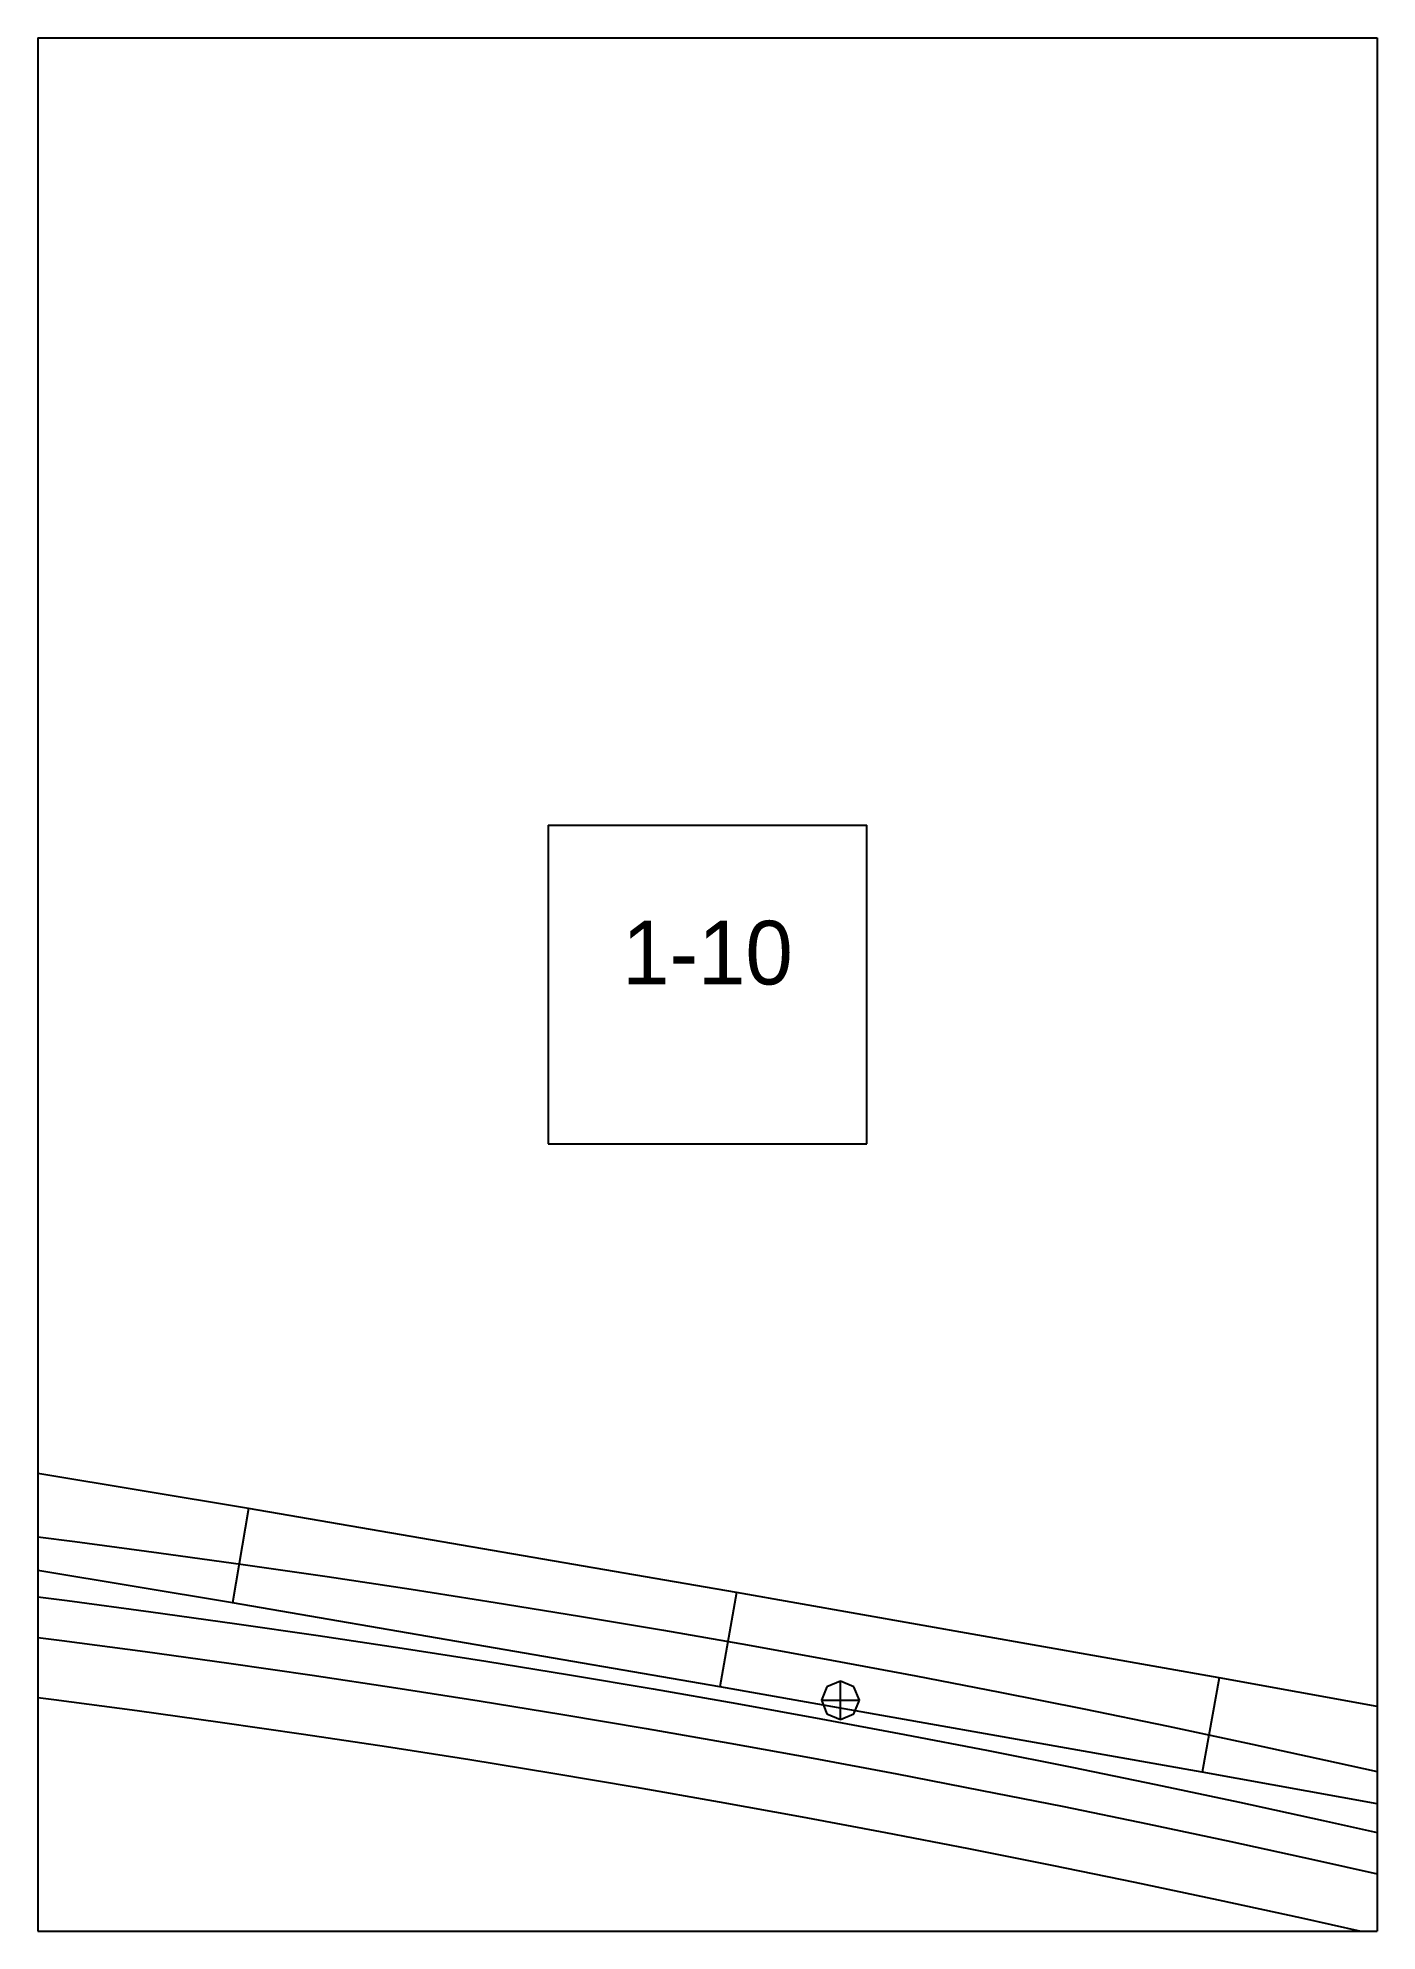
# Paper-space layout 'Plan 1-10' of a CAD drawing. Header units: metres, sheet in millimetres. Extents: x 0 to 210, y 0 to 297.
# The model-space entities are those that its viewports show. They can reach past a viewport. Long polylines and large blocks are cut down to what shows.
import ezdxf
from ezdxf.enums import TextEntityAlignment as Align

# ---------------------------------------------------------------- set-up
doc = ezdxf.new("R2010")
doc.units = ezdxf.units.M
for name, color, linetype in [('default', 7, 'Continuous'), ('TEXTLAYER', 7, 'Continuous'), ('VIEWPORTS', 7, 'Continuous')]:
    doc.layers.add(name, color=color, linetype=linetype)

msp = doc.modelspace()

# ---------------------------------------------------------------- linework, layer by layer
at = {"color": 9}
for p, q in [((1680, 0), (1890, 0)), ((1890, 0), (1890, -297)), ((1890, 0), (2100, 0)), ((1890, 0), (1890, -297)), ((2100, 0), (2100, -297)), ((2100, 0), (2310, 0)), ((2100, 0), (2100, -297)), ((1970, -123.5), (2020, -123.5)), ((1970, -123.5), (1970, -173.5)), ((2020, -173.5), (2020, -123.5)), ((1970, -173.5), (2020, -173.5)), ((1680, -297), (1890, -297)), ((1680, -297), (1890, -297)), ((1890, -297), (2100, -297)), ((1890, -297), (1890, -594)), ((1890, -297), (2100, -297)), ((1890, -297), (1890, -594)), ((2100, -297), (2310, -297)), ((2100, -297), (2100, -594)), ((2100, -297), (2310, -297)), ((2100, -297), (2100, -594))]:
    msp.add_line(p, q, dxfattribs=at)
at = {"layer": 'default', "color": 7, "linetype": 'Continuous'}
for p, q in [((1923.03, -230.72), (1845.97, -217.87)), ((1923.03, -230.72), (1920.53, -245.51)), ((1999.54, -243.9), (1923.03, -230.72)), ((1920.53, -245.51), (1843.54, -232.67)), ((1882.62, -234.21), (1895.8, -235.88)), ((1895.8, -235.88), (1908.99, -237.63)), ((1908.99, -237.63), (1922.17, -239.46)), ((1922.17, -239.46), (1935.36, -241.37)), ((1881.44, -243.48), (1894.57, -245.15)), ((1935.36, -241.37), (1948.54, -243.36)), ((1948.54, -243.36), (1961.73, -245.43)), ((1894.57, -245.15), (1907.7, -246.89)), ((1996.96, -258.67), (1920.53, -245.51)), ((1961.73, -245.43), (1974.92, -247.58)), ((1999.54, -243.9), (1996.96, -258.67)), ((2075.22, -257.28), (1999.54, -243.9)), ((1907.7, -246.89), (1920.83, -248.72)), ((1920.83, -248.72), (1933.96, -250.62)), ((1974.92, -247.58), (1988.1, -249.8)), ((1880.65, -249.73), (1893.74, -251.39)), ((1893.74, -251.39), (1906.84, -253.13)), ((1933.96, -250.62), (1947.1, -252.6)), ((1988.1, -249.8), (2001.29, -252.11)), ((2001.29, -252.11), (2014.47, -254.5)), ((1906.84, -253.13), (1919.93, -254.95)), ((1919.93, -254.95), (1933.02, -256.85)), ((1947.1, -252.6), (1960.23, -254.66)), ((1960.23, -254.66), (1973.36, -256.8)), ((2014.47, -254.5), (2027.66, -256.97)), ((1933.02, -256.85), (1946.12, -258.82)), ((1973.36, -256.8), (1986.49, -259.01)), ((2015.85, -257.79), (2013.73, -258.67)), ((2017.97, -258.67), (2015.85, -257.79)), ((2015.85, -263.79), (2015.85, -257.79)), ((2027.66, -256.97), (2040.84, -259.51)), ((2075.22, -257.28), (2072.58, -272.04)), ((2149.8, -270.79), (2075.22, -257.28)), ((1879.47, -259.01), (1892.51, -260.66)), ((1892.51, -260.66), (1905.55, -262.4)), ((1946.12, -258.82), (1959.21, -260.88)), ((1959.21, -260.88), (1972.31, -263.01)), ((1986.49, -259.01), (1999.62, -261.31)), ((2072.58, -272.04), (1996.96, -258.67)), ((1999.62, -261.31), (2012.75, -263.69)), ((2013.73, -258.67), (2012.85, -260.79)), ((2012.85, -260.79), (2013.73, -262.92)), ((2012.85, -260.79), (2018.85, -260.79)), ((2018.85, -260.79), (2017.97, -258.67)), ((2017.97, -262.92), (2018.85, -260.79)), ((2040.84, -259.51), (2054.03, -262.14)), ((1905.55, -262.4), (1918.59, -264.21)), ((1918.59, -264.21), (1931.63, -266.09)), ((1972.31, -263.01), (1985.4, -265.22)), ((2012.75, -263.69), (2025.88, -266.15)), ((2013.73, -262.92), (2015.85, -263.79)), ((2015.85, -263.79), (2017.97, -262.92)), ((2054.03, -262.14), (2067.21, -264.85)), ((1931.63, -266.09), (1944.67, -268.06)), ((1985.4, -265.22), (1998.5, -267.51)), ((2025.88, -266.15), (2039.01, -268.68)), ((2067.21, -264.85), (2080.4, -267.65)), ((1944.67, -268.06), (1957.71, -270.1)), ((1957.71, -270.1), (1970.75, -272.23)), ((1998.5, -267.51), (2011.59, -269.88)), ((2011.59, -269.88), (2024.69, -272.33)), ((2039.01, -268.68), (2052.15, -271.3)), ((2080.4, -267.65), (2093.58, -270.52)), ((1970.75, -272.23), (1983.79, -274.43)), ((2024.69, -272.33), (2037.78, -274.86)), ((2052.15, -271.3), (2065.28, -274)), ((2147.09, -285.54), (2072.58, -272.04)), ((2093.58, -270.52), (2106.77, -273.48)), ((1983.79, -274.43), (1996.83, -276.71)), ((2037.78, -274.86), (2050.88, -277.47)), ((2065.28, -274), (2078.41, -276.78)), ((1996.83, -276.71), (2009.87, -279.07)), ((2009.87, -279.07), (2022.91, -281.51)), ((2050.88, -277.47), (2063.97, -280.16)), ((2078.41, -276.78), (2091.54, -279.64)), ((2022.91, -281.51), (2035.95, -284.03)), ((2063.97, -280.16), (2077.07, -282.94)), ((2091.54, -279.64), (2104.67, -282.59)), ((2035.95, -284.03), (2048.99, -286.63)), ((2077.07, -282.94), (2090.16, -285.79)), ((2048.99, -286.63), (2062.03, -289.31)), ((2090.16, -285.79), (2103.26, -288.73)), ((2062.03, -289.31), (2075.08, -292.07)), ((2075.08, -292.07), (2088.12, -294.91)), ((2088.12, -294.91), (2101.16, -297.84)), ((2101.16, -297.84), (2114.2, -300.84))]:
    msp.add_line(p, q, dxfattribs=at)

# ---------------------------------------------------------------- texts
at = {"layer": 'TEXTLAYER', "color": 1}
msp.add_text('1-10', height=10, dxfattribs=at).set_placement((1995, -148.5), align=Align.CENTER)

psp = doc.layouts.new('Plan 1-10')

# ---------------------------------------------------------------- viewports
at = {"layer": 'VIEWPORTS'}
psp.add_viewport(center=(105, 148.5), size=(210, 297), view_center_point=(1995, -148.5), view_height=297, dxfattribs=at)

doc.saveas('drawing.dxf')
